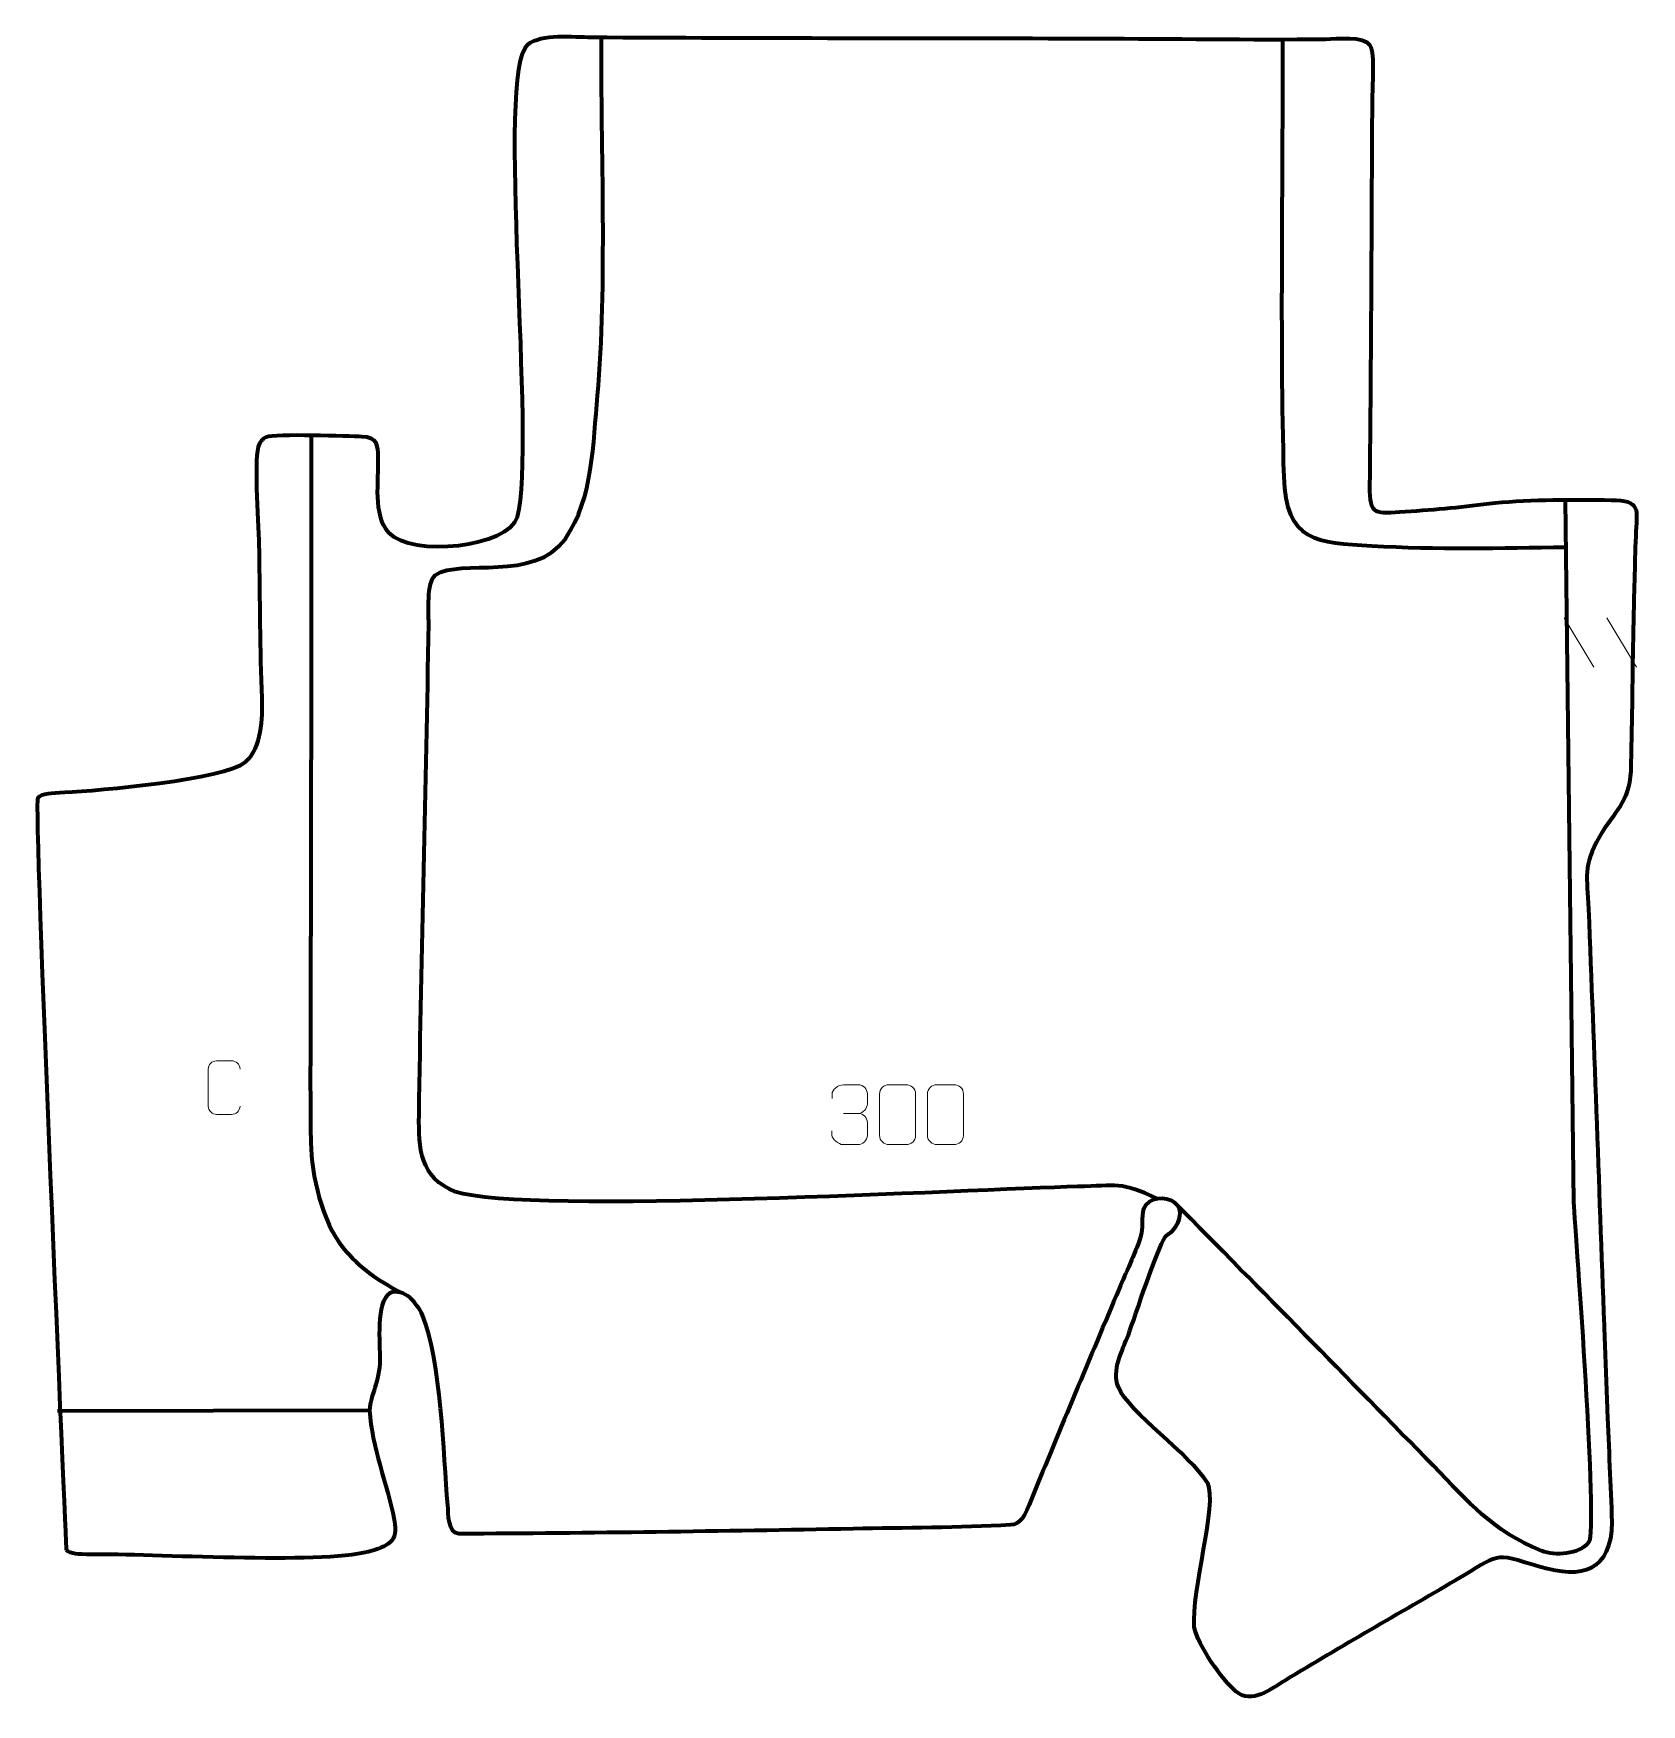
# Model space of a CAD drawing. Header units: millimetres. Extents: x 1198 to 1870, y 246 to 944.
import ezdxf

# ---------------------------------------------------------------- set-up
doc = ezdxf.new("R2010")
doc.units = ezdxf.units.MM

msp = doc.modelspace()

# ---------------------------------------------------------------- linework, layer by layer
at = {"layer": 'layer 1', "color": 250, "lineweight": 9}
for points in [[(1837.4, 699.89), (1837.4, 699.89), (1849.77, 679.34), (1849.77, 679.34)], [(1855.13, 699.89), (1855.13, 699.89), (1867.5, 679.34), (1867.5, 679.34)], [(1536.34, 492.99), (1536.34, 492.99), (1542.53, 492.99), (1542.53, 492.99)]]:
    msp.add_open_spline(points, degree=3, dxfattribs=at)
for points, knots in [([(1284.42, 496), (1284.3, 493.92), (1282.8, 492.6), (1280.87, 492.59), (1280.87, 492.59), (1278.78, 492.59), (1276.69, 492.59), (1274.61, 492.59), (1274.61, 492.59), (1272.88, 492.49), (1271.12, 494.18), (1271.13, 495.99), (1271.13, 495.99), (1271.13, 501.15), (1271.13, 506.32), (1271.13, 511.49), (1271.13, 511.49), (1271.13, 513.4), (1272.69, 514.94), (1274.62, 514.93), (1274.62, 514.93), (1276.7, 514.93), (1278.79, 514.93), (1280.87, 514.93), (1280.87, 514.93), (1282.62, 514.96), (1284.4, 513.63), (1284.42, 511.45)], [0, 0, 0, 0, 0.125, 0.125, 0.125, 0.125, 0.25, 0.25, 0.25, 0.25, 0.375, 0.375, 0.375, 0.375, 0.5, 0.5, 0.5, 0.5, 0.625, 0.625, 0.625, 0.625, 0.75, 0.75, 0.75, 0.75, 1, 1, 1, 1]), ([(1531.63, 499.23), (1531.63, 499.23), (1531.63, 501.09), (1531.63, 501.09), (1531.63, 501.09), (1531.61, 502.83), (1534.28, 504.95), (1536.34, 504.93), (1536.34, 504.93), (1538.4, 504.93), (1540.46, 504.93), (1542.53, 504.93), (1542.53, 504.93), (1544.72, 504.94), (1546.32, 503.09), (1546.37, 501.18), (1546.37, 501.18), (1546.37, 499.74), (1546.37, 498.31), (1546.37, 496.87), (1546.37, 496.87), (1546.32, 495.22), (1544.71, 492.99), (1542.52, 493), (1542.52, 493), (1544.72, 492.99), (1546.33, 491.18), (1546.38, 489.12), (1546.38, 489.12), (1546.38, 487.34), (1546.38, 485.55), (1546.38, 483.77), (1546.38, 483.77), (1546.39, 481.71), (1544.34, 479.94), (1542.52, 479.95), (1542.52, 479.95), (1540.45, 479.95), (1538.39, 479.95), (1536.32, 479.95), (1536.32, 479.95), (1534.15, 479.96), (1531.62, 482.36), (1531.6, 483.83), (1531.6, 483.83), (1531.6, 483.83), (1531.6, 485.73), (1531.6, 485.73)], [0, 0, 0, 0, 0.076923, 0.076923, 0.076923, 0.076923, 0.153846, 0.153846, 0.153846, 0.153846, 0.230769, 0.230769, 0.230769, 0.230769, 0.307692, 0.307692, 0.307692, 0.307692, 0.384615, 0.384615, 0.384615, 0.384615, 0.461538, 0.461538, 0.461538, 0.461538, 0.538462, 0.538462, 0.538462, 0.538462, 0.615385, 0.615385, 0.615385, 0.615385, 0.692308, 0.692308, 0.692308, 0.692308, 0.769231, 0.769231, 0.769231, 0.769231, 0.846154, 0.846154, 0.846154, 0.846154, 1, 1, 1, 1]), ([(1555.41, 504.94), (1557.78, 504.94), (1560.14, 504.94), (1562.51, 504.94), (1562.51, 504.94), (1564.49, 504.97), (1566.52, 503.48), (1566.54, 501.04), (1566.54, 501.04), (1566.54, 495.28), (1566.54, 489.52), (1566.54, 483.77), (1566.54, 483.77), (1566.4, 481.44), (1564.7, 479.96), (1562.51, 479.94), (1562.51, 479.94), (1560.14, 479.94), (1557.77, 479.94), (1555.39, 479.94), (1555.39, 479.94), (1553.44, 479.84), (1551.43, 481.73), (1551.44, 483.75), (1551.44, 483.75), (1551.44, 489.53), (1551.44, 495.31), (1551.44, 501.09), (1551.44, 501.09), (1551.44, 503.23), (1553.22, 504.95), (1555.41, 504.94)], [0, 0, 0, 0, 0.111111, 0.111111, 0.111111, 0.111111, 0.222222, 0.222222, 0.222222, 0.222222, 0.333333, 0.333333, 0.333333, 0.333333, 0.444444, 0.444444, 0.444444, 0.444444, 0.555556, 0.555556, 0.555556, 0.555556, 0.666667, 0.666667, 0.666667, 0.666667, 0.777778, 0.777778, 0.777778, 0.777778, 1, 1, 1, 1]), ([(1575.41, 504.94), (1577.78, 504.94), (1580.14, 504.94), (1582.51, 504.94), (1582.51, 504.94), (1584.49, 504.97), (1586.52, 503.48), (1586.54, 501.04), (1586.54, 501.04), (1586.54, 495.28), (1586.54, 489.52), (1586.54, 483.77), (1586.54, 483.77), (1586.4, 481.44), (1584.7, 479.96), (1582.51, 479.94), (1582.51, 479.94), (1580.14, 479.94), (1577.77, 479.94), (1575.39, 479.94), (1575.39, 479.94), (1573.44, 479.84), (1571.43, 481.73), (1571.44, 483.75), (1571.44, 483.75), (1571.44, 489.53), (1571.44, 495.31), (1571.44, 501.09), (1571.44, 501.09), (1571.44, 503.23), (1573.22, 504.95), (1575.41, 504.94)], [0, 0, 0, 0, 0.111111, 0.111111, 0.111111, 0.111111, 0.222222, 0.222222, 0.222222, 0.222222, 0.333333, 0.333333, 0.333333, 0.333333, 0.444444, 0.444444, 0.444444, 0.444444, 0.555556, 0.555556, 0.555556, 0.555556, 0.666667, 0.666667, 0.666667, 0.666667, 0.777778, 0.777778, 0.777778, 0.777778, 1, 1, 1, 1])]:
    msp.add_open_spline(points, degree=3, knots=knots, dxfattribs=at)
at = {"layer": 'layer 2', "color": 142, "lineweight": 158}
for points, knots in [([(1667.57, 457.36), (1652.32, 464.6), (1650.44, 462.78), (1634.15, 462.4), (1634.15, 462.4), (1591.04, 461.39), (1404.11, 450.47), (1374.42, 460.24), (1374.42, 460.24), (1359.41, 466.16), (1359, 478.22), (1359.16, 492.23), (1359.16, 492.23), (1360.1, 560.64), (1362.25, 629.12), (1363.19, 697.58), (1363.19, 697.58), (1363.25, 702.48), (1362.22, 714.49), (1365.91, 717.79), (1365.91, 717.79), (1376.63, 725.06), (1407.01, 714.47), (1420.28, 732.94), (1420.28, 732.94), (1431.94, 749.93), (1431.87, 772.75), (1433.67, 792.72), (1433.67, 792.72), (1437.83, 838.93), (1435.06, 895.24), (1435.34, 942.37)], [0, 0, 0, 0, 0.111111, 0.111111, 0.111111, 0.111111, 0.222222, 0.222222, 0.222222, 0.222222, 0.333333, 0.333333, 0.333333, 0.333333, 0.444444, 0.444444, 0.444444, 0.444444, 0.555556, 0.555556, 0.555556, 0.555556, 0.666667, 0.666667, 0.666667, 0.666667, 0.777778, 0.777778, 0.777778, 0.777778, 1, 1, 1, 1]), ([(1719.7, 941.1), (1719.89, 880.77), (1718.56, 818.97), (1720.22, 758.81), (1720.22, 758.81), (1720.97, 731.64), (1734.22, 731.36), (1756.98, 730.04), (1756.98, 730.04), (1784.25, 728.45), (1810.77, 729.02), (1838.04, 729.5)], [0, 0, 0, 0, 0.25, 0.25, 0.25, 0.25, 0.5, 0.5, 0.5, 0.5, 1, 1, 1, 1]), ([(1314.16, 775.87), (1314.13, 688.47), (1314.04, 601.12), (1313.77, 513.73), (1313.77, 513.73), (1313.74, 502.74), (1313.78, 491.77), (1313.96, 480.79), (1313.96, 480.79), (1314.19, 467.23), (1318.68, 447.6), (1327.38, 437.02), (1327.38, 437.02), (1335.02, 427.74), (1341.28, 423.83), (1351.64, 418.14)], [0, 0, 0, 0, 0.2, 0.2, 0.2, 0.2, 0.4, 0.4, 0.4, 0.4, 0.6, 0.6, 0.6, 0.6, 1, 1, 1, 1]), ([(1837.71, 749.17), (1837.71, 749.17), (1841.28, 455.86), (1841.28, 455.86), (1841.28, 455.86), (1842.13, 441.12), (1851.53, 319.17), (1847.57, 313.87), (1847.57, 313.87), (1843.74, 308.72), (1833.47, 308.09), (1827.9, 310.35), (1827.9, 310.35), (1807.01, 318.82), (1797.71, 330.52), (1782.65, 345.9), (1782.65, 345.9), (1746.75, 382.54), (1710.9, 419.21), (1674.79, 455.65)], [0, 0, 0, 0, 0.166667, 0.166667, 0.166667, 0.166667, 0.333333, 0.333333, 0.333333, 0.333333, 0.5, 0.5, 0.5, 0.5, 0.666667, 0.666667, 0.666667, 0.666667, 1, 1, 1, 1])]:
    msp.add_open_spline(points, degree=3, knots=knots, dxfattribs=at)
msp.add_open_spline([(1208.2, 368.75), (1208.2, 368.75), (1338.51, 369.1), (1338.51, 369.1)], degree=3, dxfattribs=at)
at = {"layer": 'layer 3', "color": 242, "lineweight": 158}
msp.add_open_spline([(1212, 310.56), (1213.69, 309.11), (1216.72, 308.75), (1222.18, 308.83), (1222.18, 308.83), (1246.95, 309.19), (1318.07, 304.47), (1337.94, 309.95), (1337.94, 309.95), (1346.05, 312.26), (1350.64, 313.76), (1348.78, 323.32), (1348.78, 323.32), (1345.87, 338.33), (1339.35, 353.42), (1338.51, 369.1), (1338.51, 369.1), (1338.88, 375.72), (1342.67, 380.67), (1342.79, 390.3), (1342.79, 390.3), (1342.88, 396.6), (1340.97, 414.28), (1346.99, 417.9), (1346.99, 417.9), (1353.1, 420.41), (1358.41, 413.55), (1360.65, 408.74), (1360.65, 408.74), (1368.42, 389.19), (1369.32, 351.25), (1371.17, 329.25), (1371.17, 329.25), (1371.44, 326), (1371.11, 317.4), (1375.93, 317.42), (1375.93, 317.42), (1430.78, 317.65), (1485.56, 318.49), (1540.4, 319.52), (1540.4, 319.52), (1561.93, 319.92), (1584.71, 319.96), (1606.15, 321.13), (1606.15, 321.13), (1610.35, 321.37), (1611.81, 324.31), (1615.09, 332.38), (1615.09, 332.38), (1627, 361.69), (1639.27, 390.61), (1651.49, 419.78), (1651.49, 419.78), (1654.35, 426.54), (1658.03, 434.07), (1660.32, 440.91), (1660.32, 440.91), (1661.65, 444.87), (1660.66, 449.92), (1661.74, 453.08), (1661.74, 453.08), (1663.5, 458.19), (1671.2, 458.55), (1674.79, 455.65), (1674.79, 455.65), (1678.56, 452.6), (1676.84, 447.85), (1674.27, 444.46), (1674.27, 444.46), (1673.2, 443.05), (1671.47, 442.43), (1670.76, 441.4), (1670.76, 441.4), (1667.34, 436.46), (1658.28, 408.4), (1655.38, 400.56), (1655.38, 400.56), (1652.9, 393.9), (1648.21, 385.75), (1651.2, 378.69), (1651.2, 378.69), (1655.76, 367.93), (1680.52, 351.23), (1688.56, 338.55), (1688.56, 338.55), (1692.68, 330.15), (1681.65, 293.52), (1682.89, 278.48), (1682.89, 278.48), (1684.28, 270.85), (1694.64, 256.32), (1700.26, 251.64), (1700.26, 251.64), (1706.92, 246.12), (1714.74, 252.5), (1721.06, 256.35), (1721.06, 256.35), (1744.47, 270.45), (1768.51, 284.32), (1792.16, 298.05), (1792.16, 298.05), (1811.02, 309), (1806.64, 309.91), (1827.19, 303.64), (1827.19, 303.64), (1844.87, 298.3), (1856.99, 301.78), (1857.29, 322.34), (1857.29, 322.34), (1856.72, 337.82), (1855.94, 353.34), (1855.36, 368.85), (1855.36, 368.85), (1854.98, 378.82), (1854.61, 388.8), (1854.24, 398.77), (1854.24, 398.77), (1852, 458.61), (1849.91, 518.5), (1847.51, 578.32), (1847.51, 578.32), (1846.97, 591.71), (1845.05, 596.35), (1852.04, 608.43), (1852.04, 608.43), (1858.38, 619.4), (1864.44, 622.71), (1865.15, 635.83), (1865.15, 635.83), (1865.64, 654.27), (1865.75, 673.01), (1866.12, 691.49), (1866.12, 691.49), (1866.16, 693.5), (1866.21, 695.5), (1866.25, 697.51), (1866.25, 697.51), (1866.5, 709.6), (1866.79, 721.84), (1867.21, 733.92), (1867.21, 733.92), (1867.71, 745.31), (1869.67, 749.09), (1856.94, 749.12), (1856.94, 749.12), (1841.32, 749.15), (1823.89, 749.52), (1808.48, 747.92), (1808.48, 747.92), (1795.46, 746.3), (1784.12, 745.18), (1771.01, 744.34), (1771.01, 744.34), (1758.5, 743.57), (1755.92, 742.4), (1756.08, 754.99), (1756.08, 754.99), (1756.72, 808.65), (1756.81, 862.44), (1757.14, 916.1), (1757.14, 916.1), (1757.17, 921.09), (1758.35, 935.33), (1756.23, 938.99), (1756.23, 938.99), (1753.84, 943.11), (1742.23, 941.64), (1737.77, 941.59), (1737.77, 941.59), (1705.92, 941.26), (1673.52, 941.75), (1641.6, 941.85), (1641.6, 941.85), (1571.44, 942.05), (1501.29, 941.95), (1431.13, 942.4), (1431.13, 942.4), (1423.74, 942.45), (1410.19, 943.96), (1404.63, 939.36), (1404.63, 939.36), (1390.93, 928.03), (1408.41, 772.22), (1400.21, 742.06), (1400.21, 742.06), (1396.8, 729.51), (1356.03, 725.14), (1346.45, 735.55), (1346.45, 735.55), (1339.63, 742.96), (1342.33, 757.23), (1341.99, 766.54), (1341.99, 766.54), (1341.77, 772.66), (1341.68, 775.41), (1335.23, 775.71), (1335.23, 775.71), (1330.27, 775.9), (1298.58, 776.98), (1295.51, 775.55), (1295.51, 775.55), (1293.91, 774.81), (1292.69, 773.5), (1292.14, 771.29), (1292.14, 771.29), (1290.3, 763.95), (1292.32, 737.73), (1292.48, 728.05), (1292.48, 728.05), (1292.82, 707.71), (1292.77, 686.55), (1293.59, 666.32), (1293.59, 666.32), (1293.91, 658.32), (1293.4, 645.5), (1286.81, 639.87), (1286.81, 639.87), (1277.79, 632.16), (1225.21, 627.87), (1211.29, 627.07), (1211.29, 627.07), (1205.52, 626.74), (1201.98, 626.71), (1200.06, 624.93), (1200.06, 624.93), (1198.13, 623.15), (1212, 310.56), (1212, 310.56)], degree=3, knots=[0, 0, 0, 0, 0.017241, 0.017241, 0.017241, 0.017241, 0.034483, 0.034483, 0.034483, 0.034483, 0.051724, 0.051724, 0.051724, 0.051724, 0.068966, 0.068966, 0.068966, 0.068966, 0.086207, 0.086207, 0.086207, 0.086207, 0.103448, 0.103448, 0.103448, 0.103448, 0.12069, 0.12069, 0.12069, 0.12069, 0.137931, 0.137931, 0.137931, 0.137931, 0.155172, 0.155172, 0.155172, 0.155172, 0.172414, 0.172414, 0.172414, 0.172414, 0.189655, 0.189655, 0.189655, 0.189655, 0.206897, 0.206897, 0.206897, 0.206897, 0.224138, 0.224138, 0.224138, 0.224138, 0.241379, 0.241379, 0.241379, 0.241379, 0.258621, 0.258621, 0.258621, 0.258621, 0.275862, 0.275862, 0.275862, 0.275862, 0.293103, 0.293103, 0.293103, 0.293103, 0.310345, 0.310345, 0.310345, 0.310345, 0.327586, 0.327586, 0.327586, 0.327586, 0.344828, 0.344828, 0.344828, 0.344828, 0.362069, 0.362069, 0.362069, 0.362069, 0.37931, 0.37931, 0.37931, 0.37931, 0.396552, 0.396552, 0.396552, 0.396552, 0.413793, 0.413793, 0.413793, 0.413793, 0.431034, 0.431034, 0.431034, 0.431034, 0.448276, 0.448276, 0.448276, 0.448276, 0.465517, 0.465517, 0.465517, 0.465517, 0.482759, 0.482759, 0.482759, 0.482759, 0.5, 0.5, 0.5, 0.5, 0.517241, 0.517241, 0.517241, 0.517241, 0.534483, 0.534483, 0.534483, 0.534483, 0.551724, 0.551724, 0.551724, 0.551724, 0.568966, 0.568966, 0.568966, 0.568966, 0.586207, 0.586207, 0.586207, 0.586207, 0.603448, 0.603448, 0.603448, 0.603448, 0.62069, 0.62069, 0.62069, 0.62069, 0.637931, 0.637931, 0.637931, 0.637931, 0.655172, 0.655172, 0.655172, 0.655172, 0.672414, 0.672414, 0.672414, 0.672414, 0.689655, 0.689655, 0.689655, 0.689655, 0.706897, 0.706897, 0.706897, 0.706897, 0.724138, 0.724138, 0.724138, 0.724138, 0.741379, 0.741379, 0.741379, 0.741379, 0.758621, 0.758621, 0.758621, 0.758621, 0.775862, 0.775862, 0.775862, 0.775862, 0.793103, 0.793103, 0.793103, 0.793103, 0.810345, 0.810345, 0.810345, 0.810345, 0.827586, 0.827586, 0.827586, 0.827586, 0.844828, 0.844828, 0.844828, 0.844828, 0.862069, 0.862069, 0.862069, 0.862069, 0.87931, 0.87931, 0.87931, 0.87931, 0.896552, 0.896552, 0.896552, 0.896552, 0.913793, 0.913793, 0.913793, 0.913793, 0.931034, 0.931034, 0.931034, 0.931034, 0.948276, 0.948276, 0.948276, 0.948276, 0.965517, 0.965517, 0.965517, 0.965517, 1, 1, 1, 1], dxfattribs=at)

doc.saveas('drawing.dxf')
